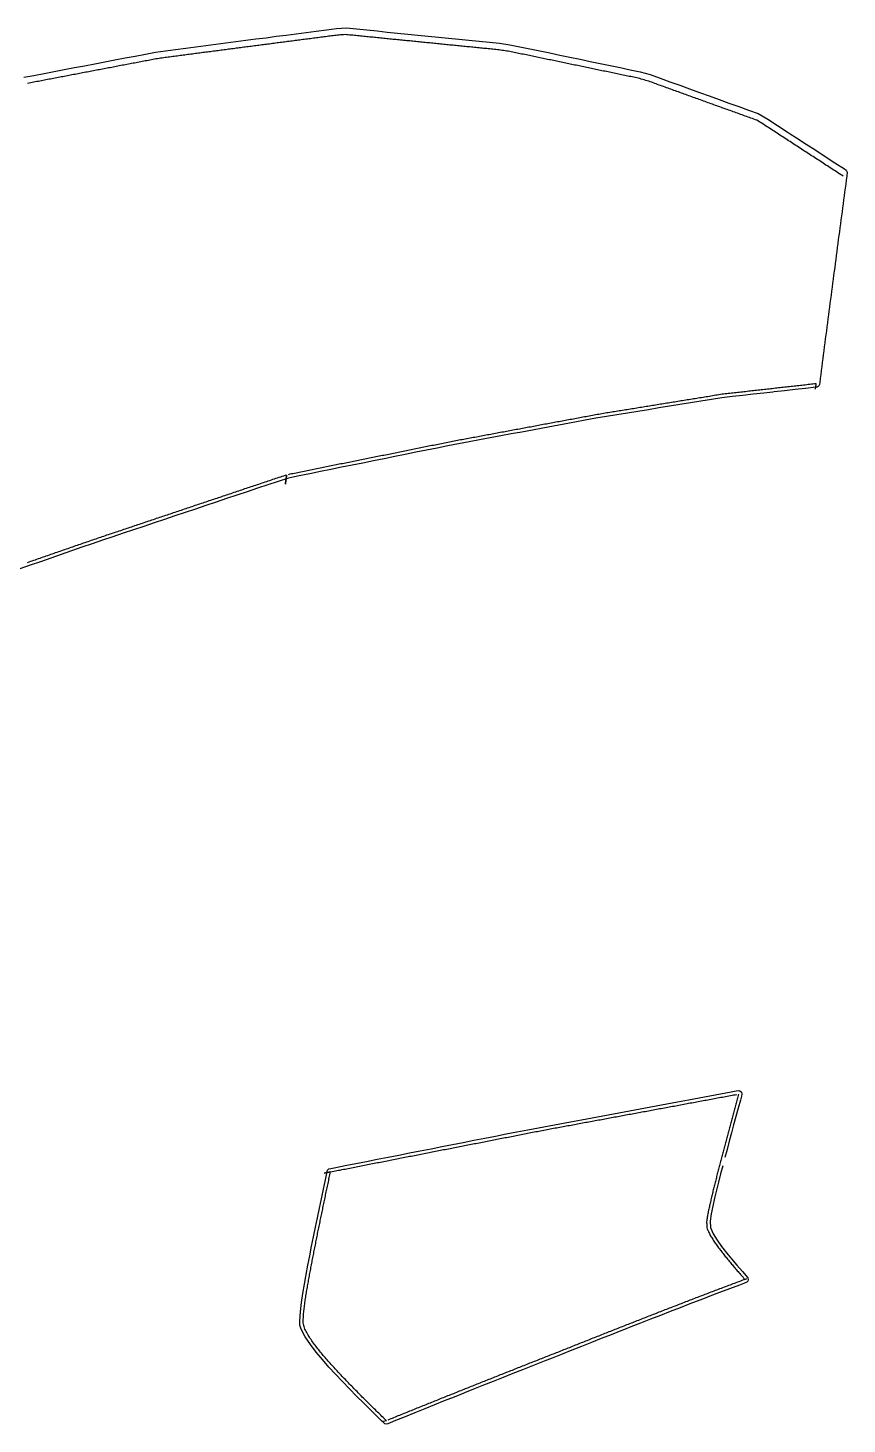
# Model space of a CAD drawing. Extents: x -2251 to 8199, y -2286 to 2329.
# Drawn here: x 5237 to 6699, y -160 to 2329 of the extents above; entities that cross this region are included whole.
import ezdxf

# ---------------------------------------------------------------- set-up
doc = ezdxf.new("R2010")
doc.units = 0
doc.layers.add('1', color=1, linetype='Continuous')
doc.layers.add('8', color=4, linetype='Continuous')

# ---------------------------------------------------------------- blocks, each defined once
blk = doc.blocks.new('LEI7')
at = {"layer": '1'}
blk.add_lwpolyline([(354.7, 163.1), (350.9, 148.6), (347.3, 134.1), (343.7, 119.7), (340.2, 105.5), (337, 91.4), (334.1, 77.6), (331.9, 64.4), (332.5, 52.9), (337.7, 41.7), (344.8, 30.6), (352.7, 19.4), (361.4, 8.2), (370.5, -2.9), (379.9, -14.1), (389.6, -25.3), (399.3, -36.6), (400, -40), (399.4, -42.6), (397.8, -44.6), (393.3, -46.4), (384.5, -49.5), (366.8, -56.2), (349.1, -62.9), (331.4, -69.6), (323.3, -72.7), (313.8, -76.4), (296.1, -83.2), (278.5, -90), (260.9, -96.8), (243.3, -103.6), (225.7, -110.5), (208.1, -117.4), (190.6, -124.2), (179.2, -128.7), (173, -131.1), (155.5, -138.1), (137.9, -145), (120.4, -151.9), (102.9, -158.9), (85.4, -165.9), (67.9, -172.8), (50.3, -179.7), (36.2, -185.3), (32.8, -186.7), (15.2, -193.6), (-2.3, -200.5), (-19.8, -207.5), (-37.3, -214.4), (-54.8, -221.4), (-72.3, -228.3), (-89.8, -235.3), (-106.2, -241.8), (-107.3, -242.2), (-124.7, -249.2), (-142.2, -256.2), (-159.6, -263.2), (-177, -270.2), (-194.5, -277.2), (-211.8, -284.3), (-229.2, -291.3), (-238.4, -295), (-243, -296.9), (-245.6, -297.4), (-248.1, -296.8), (-251.1, -294.2), (-254, -291.4), (-259.8, -285.8), (-272.8, -273.1), (-285.7, -260.3), (-298.5, -247.5), (-311.1, -234.6), (-323.6, -221.7), (-335.9, -208.7), (-347.8, -195.7), (-359.4, -182.5), (-370.5, -169.3), (-380.9, -155.8), (-390.1, -142.1), (-397.3, -128.1), (-400, -120.9), (-399.8, -113.1), (-398.8, -97.2), (-396.8, -80.9), (-394.3, -64.3), (-391.4, -47.7), (-389, -34.2), (-388.4, -31), (-385.3, -14.2), (-382, 2.7), (-378.7, 19.6), (-375.3, 36.5), (-371.9, 53.4), (-368.4, 70.3), (-364.9, 87.3), (-361.3, 104.2), (-357.8, 121.2), (-354.2, 138.2), (-350.3, 155.3), (-347.9, 157.6), (-344.7, 158.5), (-338.4, 159.7), (-319.2, 163.4), (-300, 167.2), (-280.9, 171), (-261.7, 174.7), (-242.5, 178.5), (-223.4, 182.3), (-204.2, 186), (-185, 189.8), (-165.8, 193.5), (-146.7, 197.3), (-127.5, 201.1), (-108.3, 204.8), (-89.1, 208.6), (-69.9, 212.3), (-50.8, 216.1), (-31.6, 219.8), (-12.4, 223.6), (6.8, 227.3), (26, 231), (45.1, 234.6), (64.2, 238.2), (83.3, 241.7), (102.4, 245.2), (121.5, 248.8), (140.6, 252.3), (159.7, 255.8), (178.8, 259.3), (197.8, 262.9), (216.9, 266.4), (236, 269.9), (255.1, 273.5), (274.2, 277), (293.3, 280.6), (312.4, 284.1), (331.5, 287.6), (350.6, 291.2), (369.6, 294.7), (378.5, 296.6), (383.1, 297.4), (385.4, 296.7), (387.3, 295), (387.8, 294.2), (388.7, 290.7), (387.9, 287.2), (386.1, 280.4), (382.1, 265.7), (378.1, 251), (374.1, 236.3), (370.2, 221.6), (366.3, 206.9), (362.4, 192.3), (358.5, 177.7)], dxfattribs=at)
at = {"layer": '8'}
for points in [[(-356.6, 150), (-353.7, 150.5), (-350.9, 151.1), (-348, 151.7), (-345.1, 152.2), (-342.2, 152.8), (-339.3, 153.4), (-336.4, 153.9), (-333.6, 154.5), (-330.7, 155.1), (-327.8, 155.6), (-324.9, 156.2), (-322, 156.8), (-319.1, 157.3), (-316.3, 157.9), (-313.4, 158.5), (-310.5, 159), (-307.6, 159.6), (-304.7, 160.2), (-301.9, 160.7), (-299, 161.3), (-296.1, 161.9), (-293.2, 162.4), (-290.3, 163), (-287.4, 163.5), (-284.6, 164.1), (-281.7, 164.7), (-278.8, 165.2), (-275.9, 165.8), (-273, 166.4), (-270.2, 166.9), (-267.3, 167.5), (-264.4, 168.1), (-261.5, 168.7), (-258.6, 169.2), (-255.7, 169.8), (-252.9, 170.4), (-250, 170.9), (-247.1, 171.5), (-244.2, 172), (-241.3, 172.6), (-238.4, 173.2), (-235.6, 173.8), (-232.7, 174.3), (-229.8, 174.9), (-226.9, 175.4), (-224, 176), (-221.2, 176.6), (-218.3, 177.1), (-215.4, 177.7), (-212.5, 178.3), (-209.6, 178.8), (-206.7, 179.4), (-203.9, 180), (-201, 180.5), (-198.1, 181.1), (-195.2, 181.7), (-192.3, 182.2), (-189.4, 182.8), (-186.6, 183.4), (-183.7, 183.9), (-180.8, 184.5), (-177.9, 185.1), (-175, 185.6), (-172.2, 186.2), (-169.3, 186.8), (-166.4, 187.3), (-163.5, 187.9), (-160.6, 188.5), (-157.7, 189), (-154.9, 189.6), (-152, 190.1), (-149.1, 190.7), (-146.2, 191.3), (-143.3, 191.9), (-140.4, 192.4), (-137.6, 193), (-134.7, 193.5), (-131.8, 194.1), (-128.9, 194.7), (-126, 195.2), (-123.1, 195.8), (-120.3, 196.4), (-117.4, 196.9), (-114.5, 197.5), (-111.6, 198.1), (-108.7, 198.6), (-105.8, 199.2), (-103, 199.8), (-100.1, 200.3), (-97.2, 200.9), (-94.3, 201.5), (-91.4, 202), (-88.5, 202.6), (-85.7, 203.1), (-82.8, 203.7), (-79.9, 204.3), (-77, 204.8), (-74.1, 205.4), (-71.2, 206), (-68.4, 206.5), (-65.5, 207.1), (-62.6, 207.6), (-59.7, 208.2), (-56.8, 208.8), (-53.9, 209.3), (-51, 209.9), (-48.2, 210.5), (-45.3, 211), (-42.4, 211.6), (-39.5, 212.2), (-36.6, 212.7), (-33.7, 213.3), (-30.9, 213.8), (-28, 214.4), (-25.1, 215), (-22.2, 215.5), (-19.3, 216.1), (-16.4, 216.7), (-13.6, 217.2), (-10.7, 217.8), (-7.8, 218.3), (-4.9, 218.9), (-2, 219.5), (0.9, 220), (3.7, 220.6), (6.6, 221.2), (9.5, 221.7), (12.4, 222.3), (15.3, 222.9), (18.2, 223.4), (21, 224), (23.9, 224.5), (26.8, 225.1), (29.7, 225.6), (32.6, 226.2), (35.4, 226.7), (38.3, 227.3), (41.2, 227.8), (44.1, 228.3), (46.9, 228.9), (49.8, 229.4), (52.7, 229.9), (55.5, 230.5), (58.4, 231), (61.3, 231.5), (64.2, 232.1), (67, 232.6), (69.9, 233.1), (72.8, 233.6), (75.6, 234.2), (78.5, 234.7), (81.4, 235.2), (84.3, 235.8), (87.1, 236.3), (90, 236.8), (92.9, 237.4), (95.7, 237.9), (98.6, 238.4), (101.5, 239), (104.4, 239.5), (107.2, 240), (110.1, 240.6), (113, 241.1), (115.8, 241.6), (118.7, 242.1), (121.6, 242.7), (124.4, 243.2), (127.3, 243.7), (130.2, 244.2), (133, 244.8), (135.9, 245.3), (138.8, 245.8), (141.7, 246.4), (144.5, 246.9), (147.4, 247.4), (150.3, 248), (153.1, 248.5), (156, 249), (158.9, 249.6), (161.8, 250.1), (164.6, 250.6), (167.5, 251.1), (170.4, 251.7), (173.2, 252.2), (176.1, 252.7), (179, 253.3), (181.8, 253.8), (184.7, 254.3), (187.6, 254.9), (190.5, 255.4), (193.3, 255.9), (196.2, 256.5), (199.1, 257), (201.9, 257.5), (204.8, 258.1), (207.7, 258.6), (210.5, 259.1), (213.4, 259.7), (216.3, 260.2), (219.1, 260.7), (222, 261.2), (224.9, 261.8), (227.8, 262.3), (230.6, 262.8), (233.5, 263.4), (236.4, 263.9), (239.2, 264.4), (242.1, 265), (245, 265.5), (247.8, 266), (250.7, 266.6), (253.6, 267.1), (256.5, 267.6), (259.3, 268.2), (262.2, 268.7), (265.1, 269.2), (267.9, 269.7), (270.8, 270.3), (273.7, 270.8), (276.5, 271.4), (279.4, 271.9), (282.3, 272.4), (285.2, 273), (288, 273.5), (290.9, 274), (293.8, 274.5), (296.6, 275.1), (299.5, 275.6), (302.4, 276.1), (305.2, 276.7), (308.1, 277.2), (311, 277.7), (313.8, 278.3), (316.7, 278.8), (319.6, 279.3), (322.5, 279.9), (325.3, 280.4), (328.2, 280.9), (331.1, 281.5), (333.9, 282), (336.8, 282.5), (339.7, 283.1), (342.5, 283.6), (345.4, 284.1), (348.3, 284.7), (351.2, 285.2), (354, 285.7), (356.9, 286.3), (359.8, 286.8), (362.6, 287.3), (365.5, 287.8), (368.4, 288.4), (371.2, 288.9), (374.1, 289.4), (377, 289.7), (379.9, 290.2)], [(382.8, 290.6), (382.2, 288.4), (381.5, 286.2), (380.9, 283.9), (380.3, 281.7), (379.7, 279.5), (379.1, 277.2), (378.5, 275), (377.9, 272.8), (377.3, 270.5), (376.7, 268.3), (376.1, 266.1), (375.5, 263.9), (374.9, 261.6), (374.3, 259.4), (373.7, 257.2), (373.1, 254.9), (372.5, 252.7), (371.9, 250.5), (371.3, 248.3), (370.7, 246), (370.1, 243.8), (369.5, 241.6), (368.9, 239.4), (368.3, 237.1), (367.7, 234.9), (367.1, 232.7), (366.5, 230.5), (365.9, 228.2), (365.3, 226), (364.7, 223.8), (364.1, 221.6), (363.5, 219.3), (362.9, 217.1), (362.3, 214.9), (361.7, 212.7), (361.1, 210.5), (360.5, 208.2), (360, 206), (359.4, 203.8), (358.8, 201.6), (358.2, 199.3), (357.6, 197.1), (357, 194.9), (356.4, 192.7), (355.8, 190.5), (355.2, 188.2), (354.7, 186), (354.1, 183.8), (353.5, 181.6), (352.9, 179.4), (352.3, 177.2), (351.7, 175), (351.2, 172.8), (350.6, 170.6), (350, 168.3), (349.4, 166.1), (348.9, 163.9), (348.3, 161.7), (347.7, 159.5), (347.1, 157.3), (346.6, 155.1), (346, 152.9), (345.4, 150.7), (344.9, 148.5), (344.3, 146.3), (343.7, 144.1), (343.2, 141.9), (342.6, 139.7), (342.1, 137.5), (341.5, 135.3), (341, 133.1), (340.4, 131), (339.9, 128.8), (339.3, 126.6), (338.8, 124.4), (338.3, 122.3), (337.7, 120.1), (337.2, 117.9), (336.7, 115.7), (336.1, 113.6), (335.6, 111.4), (335.1, 109.3), (334.6, 107.1), (334.1, 104.9), (333.6, 102.7), (333.1, 100.6), (332.6, 98.5), (332.1, 96.3), (331.6, 94.2), (331.2, 92.1), (330.7, 90), (330.3, 87.9), (329.8, 85.8), (329.4, 83.7), (328.9, 81.6), (328.5, 79.5), (328, 77.3), (327.7, 75.3), (327.4, 73.3), (327.1, 71.3), (326.8, 69.3), (326.5, 67.3), (326.2, 65.3), (325.8, 63.3), (325.9, 61.5), (326, 59.8), (326.1, 58), (326.3, 56.3), (326.4, 54.5), (326.5, 52.8), (326.8, 51), (327.6, 49.2), (328.4, 47.5), (329.1, 45.8), (329.9, 44.1), (330.7, 42.4), (331.5, 40.7), (332.3, 39), (333.5, 37.3), (334.6, 35.6), (335.6, 33.9), (336.7, 32.2), (337.8, 30.5), (338.8, 28.8), (340, 27.1), (341.2, 25.4), (342.4, 23.7), (343.6, 22), (344.8, 20.3), (346, 18.6), (347.3, 16.9), (348.6, 15.2), (349.9, 13.5), (351.2, 11.8), (352.5, 10.1), (353.8, 8.4), (355.1, 6.7), (356.4, 5), (357.8, 3.3), (359.2, 1.6), (360.6, -0.1), (362, -1.8), (363.3, -3.5), (364.7, -5.2), (366.1, -6.9), (367.6, -8.6), (369, -10.3), (370.4, -12), (371.8, -13.7), (373.2, -15.4), (374.7, -17.1), (376.2, -18.8), (377.6, -20.5), (379.1, -22.2), (380.5, -23.9), (382, -25.6), (383.5, -27.3), (385, -29), (386.5, -30.7), (388, -32.4), (389.4, -33.8), (390.9, -35.7), (392.5, -37.6), (394.1, -39.5), (396.8, -38.5)], [(-245.4, -291.4), (-247.4, -289.5), (-249.4, -287.6), (-251.3, -285.7), (-253.3, -283.8), (-255.2, -281.8), (-257.2, -279.9), (-259.1, -278), (-261.1, -276.1), (-263.1, -274.2), (-265, -272.3), (-267, -270.4), (-268.9, -268.4), (-270.8, -266.5), (-272.8, -264.6), (-274.7, -262.7), (-276.7, -260.8), (-278.6, -258.8), (-280.5, -256.9), (-282.5, -255), (-284.4, -253.1), (-286.3, -251.1), (-288.3, -249.2), (-290.2, -247.3), (-292.1, -245.4), (-294, -243.4), (-295.9, -241.5), (-297.8, -239.6), (-299.7, -237.6), (-301.6, -235.7), (-303.6, -233.8), (-305.4, -231.8), (-307.3, -229.9), (-309.2, -228), (-311.1, -226), (-313, -224.1), (-314.8, -222.1), (-316.7, -220.2), (-318.6, -218.2), (-320.4, -216.3), (-322.3, -214.3), (-324.1, -212.4), (-326, -210.5), (-327.8, -208.5), (-329.7, -206.6), (-331.5, -204.6), (-333.3, -202.7), (-335.1, -200.7), (-336.9, -198.7), (-338.7, -196.8), (-340.5, -194.8), (-342.3, -192.9), (-344, -190.9), (-345.8, -188.9), (-347.5, -186.9), (-349.3, -185), (-351.1, -183), (-352.8, -181), (-354.5, -179), (-356.2, -177), (-357.9, -175), (-359.5, -173.1), (-361.2, -171.1), (-362.9, -169.1), (-364.5, -167.1), (-366.1, -165.1), (-367.7, -163.1), (-369.3, -161), (-370.8, -159), (-372.4, -157), (-374, -155), (-375.5, -153), (-376.9, -150.9), (-378.3, -148.9), (-379.7, -146.8), (-381.1, -144.8), (-382.5, -142.7), (-384, -140.7), (-385.1, -138.6), (-386.2, -136.4), (-387.3, -134.3), (-388.4, -132.2), (-389.5, -130.1), (-390.6, -128), (-391.6, -125.9), (-392.2, -123.7), (-392.9, -121.5), (-393.5, -119.3), (-393.6, -117), (-393.7, -114.7), (-393.8, -112.4), (-393.8, -110.1), (-393.5, -107.7), (-393.3, -105.3), (-393.2, -102.9), (-393, -100.5), (-392.8, -98.1), (-392.6, -95.7), (-392.3, -93.2), (-392, -90.8), (-391.7, -88.3), (-391.4, -85.9), (-391, -83.4), (-390.7, -80.9), (-390.4, -78.5), (-390, -76), (-389.6, -73.5), (-389.2, -71), (-388.8, -68.5), (-388.4, -66), (-388, -63.5), (-387.6, -61), (-387.2, -58.5), (-386.8, -56), (-386.3, -53.5), (-385.9, -51), (-385.5, -48.5), (-385, -46), (-384.6, -43.5), (-384.1, -41), (-383.7, -38.5), (-383.2, -35.9), (-382.8, -33.4), (-382.3, -30.9), (-381.9, -28.4), (-381.4, -25.9), (-380.9, -23.3), (-380.4, -20.8), (-380, -18.3), (-379.5, -15.8), (-379, -13.3), (-378.5, -10.7), (-378, -8.2), (-377.5, -5.7), (-377.1, -3.1), (-376.6, -0.6), (-376.1, 1.9), (-375.6, 4.5), (-375.1, 7), (-374.6, 9.5), (-374.1, 12.1), (-373.6, 14.6), (-373.1, 17.1), (-372.6, 19.7), (-372.1, 22.2), (-371.5, 24.8), (-371, 27.3), (-370.5, 29.8), (-370, 32.4), (-369.5, 34.9), (-369, 37.5), (-368.5, 40), (-368, 42.6), (-367.4, 45.1), (-366.9, 47.6), (-366.4, 50.2), (-365.9, 52.7), (-365.4, 55.3), (-364.8, 57.8), (-364.3, 60.4), (-363.8, 62.9), (-363.3, 65.5), (-362.7, 68), (-362.2, 70.6), (-361.7, 73.1), (-361.2, 75.7), (-360.6, 78.2), (-360.1, 80.8), (-359.6, 83.3), (-359, 85.9), (-358.5, 88.4), (-358, 91), (-357.4, 93.5), (-356.9, 96.1), (-356.4, 98.6), (-355.8, 101.2), (-355.3, 103.7), (-354.8, 106.3), (-354.2, 108.8), (-353.7, 111.4), (-353.2, 113.9), (-352.6, 116.5), (-352.1, 119), (-351.6, 121.6), (-351, 124.1), (-350.5, 126.7), (-349.9, 129.2), (-349.4, 131.8), (-348.9, 134.3), (-348.3, 136.9), (-347.8, 139.4), (-347.3, 142), (-346.7, 144.5), (-346.2, 147.1), (-345.6, 149.7), (-345.1, 152.2), (-348, 151.7), (-350.9, 151.1), (-353.7, 150.5), (-356.6, 150)], [(396.8, -38.5), (394.1, -39.5), (391.4, -40.5), (388.7, -41.5), (386.1, -42.5), (383.4, -43.5), (380.8, -44.5), (378.1, -45.5), (375.5, -46.5), (372.9, -47.5), (370.2, -48.5), (367.6, -49.5), (364.9, -50.5), (362.3, -51.5), (359.6, -52.5), (357, -53.5), (354.3, -54.5), (351.7, -55.5), (349, -56.5), (346.4, -57.5), (343.7, -58.5), (341.1, -59.5), (338.5, -60.5), (335.8, -61.5), (333.2, -62.5), (330.5, -63.6), (327.9, -64.6), (325.2, -65.6), (322.6, -66.6), (320, -67.6), (317.3, -68.6), (314.7, -69.6), (312.1, -70.6), (309.4, -71.6), (306.8, -72.6), (304.1, -73.7), (301.5, -74.7), (298.9, -75.7), (296.2, -76.7), (293.6, -77.7), (290.9, -78.7), (288.3, -79.7), (285.7, -80.8), (283, -81.8), (280.4, -82.8), (277.8, -83.8), (275.1, -84.8), (272.5, -85.9), (269.9, -86.9), (267.2, -87.9), (264.6, -88.9), (262, -89.9), (259.3, -91), (256.7, -92), (254.1, -93), (251.4, -94), (248.8, -95), (246.2, -96.1), (243.6, -97.1), (240.9, -98.1), (238.3, -99.1), (235.7, -100.1), (233, -101.2), (230.4, -102.2), (227.8, -103.2), (225.1, -104.2), (222.5, -105.3), (219.9, -106.3), (217.3, -107.3), (214.7, -108.4), (212, -109.4), (209.4, -110.4), (206.8, -111.4), (204.1, -112.5), (201.5, -113.5), (198.9, -114.5), (196.3, -115.6), (193.7, -116.6), (191, -117.6), (188.4, -118.6), (185.8, -119.7), (183.2, -120.7), (180.5, -121.7), (177.9, -122.8), (175.3, -123.8), (172.7, -124.8), (170, -125.9), (167.4, -126.9), (164.8, -127.9), (162.2, -129), (159.5, -130), (156.9, -131), (154.3, -132.1), (151.7, -133.1), (149.1, -134.1), (146.4, -135.2), (143.8, -136.2), (141.2, -137.3), (138.6, -138.3), (136, -139.3), (133.3, -140.4), (130.7, -141.4), (128.1, -142.4), (125.5, -143.5), (122.9, -144.5), (120.2, -145.6), (117.6, -146.6), (115, -147.6), (112.4, -148.7), (109.8, -149.7), (107.2, -150.7), (104.5, -151.8), (101.9, -152.8), (99.3, -153.9), (96.7, -154.9), (94.1, -156), (91.5, -157), (88.9, -158), (86.2, -159.1), (83.6, -160.1), (81, -161.2), (78.4, -162.2), (75.8, -163.2), (73.2, -164.3), (70.5, -165.3), (67.9, -166.4), (65.3, -167.4), (62.7, -168.4), (60.1, -169.5), (57.4, -170.5), (54.8, -171.5), (52.2, -172.6), (49.6, -173.6), (46.9, -174.6), (44.3, -175.7), (41.7, -176.7), (39.1, -177.7), (36.5, -178.8), (33.8, -179.8), (31.2, -180.8), (28.6, -181.9), (26, -182.9), (23.3, -184), (20.7, -185), (18.1, -186), (15.5, -187.1), (12.8, -188.1), (10.2, -189.1), (7.6, -190.2), (5, -191.2), (2.4, -192.2), (-0.3, -193.3), (-2.9, -194.3), (-5.5, -195.3), (-8.1, -196.4), (-10.7, -197.4), (-13.4, -198.5), (-16, -199.5), (-18.6, -200.5), (-21.2, -201.6), (-23.8, -202.6), (-26.5, -203.6), (-29.1, -204.7), (-31.7, -205.7), (-34.3, -206.7), (-36.9, -207.8), (-39.5, -208.8), (-42.2, -209.9), (-44.8, -210.9), (-47.4, -211.9), (-50, -213), (-52.6, -214), (-55.2, -215.1), (-57.8, -216.1), (-60.5, -217.1), (-63.1, -218.2), (-65.7, -219.2), (-68.3, -220.2), (-70.9, -221.3), (-73.5, -222.3), (-76.1, -223.4), (-78.8, -224.4), (-81.4, -225.5), (-84, -226.5), (-86.6, -227.5), (-89.2, -228.6), (-91.8, -229.6), (-94.4, -230.7), (-97, -231.7), (-99.6, -232.7), (-102.2, -233.8), (-104.9, -234.8), (-107.5, -235.9), (-110.1, -236.9), (-112.7, -237.9), (-115.3, -239), (-117.9, -240), (-120.5, -241.1), (-123.1, -242.1), (-125.7, -243.2), (-128.3, -244.2), (-131, -245.2), (-133.6, -246.3), (-136.2, -247.3), (-138.8, -248.4), (-141.4, -249.4), (-144, -250.5), (-146.6, -251.5), (-149.2, -252.6), (-151.8, -253.6), (-154.4, -254.7), (-157, -255.7), (-159.6, -256.7), (-162.2, -257.8), (-164.8, -258.8), (-167.4, -259.9), (-170, -260.9), (-172.6, -262), (-175.2, -263), (-177.8, -264.1), (-180.4, -265.1), (-183, -266.2), (-185.7, -267.2), (-188.3, -268.3), (-190.9, -269.3), (-193.5, -270.4), (-196.1, -271.4), (-198.7, -272.5), (-201.3, -273.5), (-203.9, -274.6), (-206.5, -275.6), (-209.1, -276.7), (-211.7, -277.7), (-214.3, -278.8), (-216.9, -279.8), (-219.5, -280.9), (-222.1, -281.9), (-224.7, -283), (-227.2, -284), (-229.8, -285.1), (-232.4, -286.1), (-235, -287.2), (-237.6, -288.2), (-240.2, -289.3), (-242.8, -290.4)], [(-245.4, -291.4), (-248.4, -292.1), (-251.3, -292.8)]]:
    blk.add_lwpolyline(points, dxfattribs=at)
blk = doc.blocks.new('US2')
at = {"layer": '1'}
blk.add_lwpolyline([(624.9, 882.3), (643, 885.7), (661.1, 889.2), (679.1, 892.6), (697.2, 896.1), (715.3, 899.5), (733.4, 902.9), (751.5, 906.4), (769.6, 909.8), (787.7, 913.3), (805.7, 916.7), (823.8, 920.1), (841.9, 923.6), (860, 927), (878, 929.6), (895.9, 931.9), (913.8, 934.3), (931.7, 936.6), (949.6, 938.9), (967.6, 941.3), (985.5, 943.6), (1003.4, 945.9), (1021.3, 948.3), (1039.2, 950.6), (1057.2, 952.9), (1075.1, 955.3), (1093, 957.6), (1110.9, 959.9), (1128.8, 962.3), (1146.7, 964.6), (1164.7, 966.9), (1182.6, 969.2), (1200.5, 970.3), (1218.8, 968.4), (1237, 966.6), (1255.2, 964.8), (1273.4, 963), (1291.6, 961.2), (1309.8, 959.4), (1328.1, 957.6), (1346.3, 955.7), (1364.5, 953.9), (1382.7, 952.1), (1400.9, 950.3), (1419.1, 948.5), (1437.4, 946.7), (1455.6, 944.9), (1473.8, 943), (1491.9, 940.4), (1509.8, 936.7), (1527.7, 933), (1545.6, 929.3), (1563.5, 925.6), (1581.4, 921.8), (1599.3, 918.1), (1617.2, 914.4), (1635.1, 910.7), (1653.1, 907), (1671, 903.3), (1688.9, 899.6), (1706.8, 895.8), (1724.7, 892.1), (1742.4, 887), (1759.9, 880.7), (1777.5, 874.3), (1795, 868), (1812.5, 861.7), (1830.1, 855.4), (1847.6, 849), (1865.2, 842.7), (1882.7, 836.4), (1900.3, 830.1), (1917.8, 823.8), (1935.3, 817.4), (1952.5, 807.4), (1969.5, 796.4), (1986.5, 785.3), (1992, 781.7), (2003.6, 774.2), (2020.6, 763.1), (2037.7, 752.1), (2054.7, 741), (2071.7, 729.9), (2088.8, 718.8), (2091.9, 716.6), (2093.6, 713.2), (2092.9, 706), (2092, 699), (2091.1, 691.9), (2090.2, 684.8), (2089.2, 677.7), (2088.3, 670.7), (2087.4, 663.6), (2086.4, 656.5), (2085.5, 649.5), (2084.6, 642.4), (2083.6, 635.3), (2082.7, 628.2), (2081.8, 621.2), (2080.8, 614.1), (2079.9, 607), (2079, 599.9), (2078, 592.9), (2077.1, 585.8), (2076.2, 578.7), (2075.2, 571.7), (2074.3, 564.6), (2073.4, 557.5), (2072.4, 550.4), (2071.5, 543.4), (2070.6, 536.3), (2069.6, 529.2), (2068.7, 522.1), (2067.8, 515.1), (2066.9, 508), (2065.9, 500.9), (2065, 493.8), (2064.1, 486.8), (2063.1, 479.7), (2062.2, 472.6), (2061.3, 465.5), (2060.4, 458.5), (2059.4, 451.4), (2058.5, 444.3), (2057.6, 437.2), (2056.7, 430.2), (2055.8, 423.1), (2054.8, 416), (2053.9, 408.9), (2053, 401.9), (2052.1, 394.8), (2051.2, 387.7), (2050.2, 380.6), (2049.3, 373.6), (2048.4, 366.5), (2047.5, 359.4), (2046.6, 352.4), (2045.7, 345.3), (2044.8, 338.2), (2044.2, 334.3), (2043.4, 332.4), (2042, 331), (2040.1, 330), (2038, 329.7), (2019.4, 327.6), (2000.8, 325.5), (1982.2, 323.5), (1963.5, 321.4), (1961.1, 321.1), (1944.9, 319.3), (1926.3, 317.2), (1907.7, 315.1), (1889.1, 313), (1870.4, 310.9), (1851.7, 307.8), (1832.9, 304.8), (1814.2, 301.8), (1795.4, 298.7), (1776.7, 295.7), (1757.9, 292.7), (1739.2, 289.6), (1720.4, 286.6), (1701.7, 283.6), (1682.9, 280.5), (1664.2, 277.5), (1645.4, 274.3), (1626.5, 270.8), (1607.7, 267.3), (1588.8, 263.8), (1570, 260.3), (1551.1, 256.8), (1532.3, 253.3), (1513.4, 249.8), (1494.6, 246.3), (1475.7, 242.8), (1456.9, 239.3), (1438, 235.8), (1419.2, 232.3), (1400.3, 228.8), (1381.4, 225.1), (1362.5, 221.2), (1343.5, 217.4), (1324.6, 213.6), (1305.6, 209.8), (1286.7, 206), (1267.7, 202.2), (1248.8, 198.4), (1229.8, 194.5), (1210.9, 190.7), (1191.9, 186.9), (1173, 183.1), (1154, 179.3), (1135.1, 175.5), (1116.1, 171.6), (1097.2, 167.8), (1078.6, 161.8), (1060.2, 155.7), (1041.8, 149.5), (1023.4, 143.3), (1005, 137.1), (986.5, 131), (968.1, 124.8), (949.7, 118.6), (931.3, 112.4), (912.9, 106.3), (894.5, 100.1), (876.1, 93.9), (857.7, 87.7), (839.3, 81.6), (820.9, 75.4), (802.5, 69.2), (784.1, 63), (765.6, 56.9), (747.2, 50.6), (728.7, 44.2), (710.3, 37.8), (691.8, 31.4), (673.4, 25), (654.9, 18.6), (636.4, 12.3), (618, 5.9)], dxfattribs=at)
at = {"layer": '8'}
for points in [[(2086.8, 705.8), (2084.3, 707.5), (2081.7, 709.2), (2079.1, 710.9), (2076.6, 712.5), (2074, 714.2), (2071.4, 715.8), (2068.8, 717.5), (2066.3, 719.1), (2063.7, 720.8), (2061.1, 722.4), (2058.6, 724.1), (2056, 725.8), (2053.4, 727.5), (2050.9, 729.2), (2048.3, 730.8), (2045.7, 732.5), (2043.2, 734.2), (2040.6, 735.8), (2038, 737.5), (2035.5, 739.2), (2032.9, 740.8), (2030.3, 742.5), (2027.8, 744.2), (2025.2, 745.9), (2022.6, 747.5), (2020.1, 749.2), (2017.5, 750.8), (2014.9, 752.5), (2012.4, 754.2), (2009.8, 755.9), (2007.2, 757.5), (2004.7, 759.2), (2002.1, 760.8), (1999.5, 762.5), (1997, 764.1), (1994.4, 765.8), (1991.8, 767.5), (1989.3, 769.1), (1986.7, 770.8), (1984.1, 772.5), (1981.6, 774.2), (1979, 775.8), (1976.4, 777.5), (1973.9, 779.1), (1971.3, 780.8), (1968.7, 782.5), (1966.2, 784.2), (1963.6, 785.9), (1961.1, 787.6), (1958.5, 789.3), (1955.9, 790.9), (1953.4, 792.6), (1950.8, 794.2), (1948.2, 795.9), (1945.6, 797.5), (1943.1, 799.2), (1940.5, 800.8), (1938, 802.5), (1935.4, 804.2), (1932.8, 805.6), (1930.2, 806.6), (1927.5, 807.5), (1924.9, 808.5), (1922.2, 809.4), (1919.6, 810.4), (1916.9, 811.3), (1914.3, 812.3), (1911.7, 813.2), (1909, 814.2), (1906.4, 815.2), (1903.7, 816.1), (1901.1, 817), (1898.4, 818), (1895.8, 818.9), (1893.2, 819.9), (1890.5, 820.9), (1887.9, 821.8), (1885.2, 822.8), (1882.6, 823.7), (1879.9, 824.6), (1877.3, 825.6), (1874.6, 826.6), (1872, 827.5), (1869.4, 828.5), (1866.7, 829.4), (1864.1, 830.4), (1861.4, 831.3), (1858.8, 832.2), (1856.1, 833.2), (1853.5, 834.1), (1850.9, 835.1), (1848.2, 836.1), (1845.6, 837), (1842.9, 838), (1840.3, 839), (1837.6, 839.9), (1835, 840.9), (1832.4, 841.8), (1829.7, 842.7), (1827.1, 843.7), (1824.4, 844.6), (1821.8, 845.6), (1819.1, 846.5), (1816.5, 847.5), (1813.8, 848.4), (1811.2, 849.4), (1808.6, 850.4), (1805.9, 851.3), (1803.3, 852.3), (1800.6, 853.3), (1798, 854.2), (1795.3, 855.1), (1792.7, 856.1), (1790.1, 857), (1787.4, 858), (1784.8, 858.9), (1782.1, 859.9), (1779.5, 860.8), (1776.8, 861.8), (1774.2, 862.8), (1771.6, 863.7), (1768.9, 864.7), (1766.3, 865.6), (1763.6, 866.6), (1761, 867.5), (1758.3, 868.5), (1755.7, 869.4), (1753.1, 870.4), (1750.4, 871.4), (1747.8, 872.3), (1745.1, 873.3), (1742.5, 874.2), (1739.8, 875.1), (1737.2, 875.9), (1734.5, 876.7), (1731.9, 877.6), (1729.2, 878.4), (1726.5, 879.2), (1723.9, 880), (1721.2, 880.6), (1718.5, 881.1), (1715.8, 881.7), (1713.1, 882.2), (1710.4, 882.8), (1707.7, 883.4), (1705, 883.9), (1702.3, 884.5), (1699.6, 885), (1696.9, 885.6), (1694.2, 886.2), (1691.5, 886.7), (1688.8, 887.3), (1686.1, 887.9), (1683.4, 888.4), (1680.7, 889), (1678, 889.5), (1675.3, 890.1), (1672.6, 890.6), (1669.9, 891.2), (1667.2, 891.8), (1664.5, 892.3), (1661.8, 892.9), (1659.1, 893.4), (1656.4, 894), (1653.7, 894.6), (1651, 895.1), (1648.3, 895.7), (1645.6, 896.3), (1642.9, 896.9), (1640.2, 897.4), (1637.5, 898), (1634.8, 898.5), (1632.1, 899.1), (1629.4, 899.6), (1626.7, 900.2), (1624, 900.7), (1621.3, 901.3), (1618.6, 901.8), (1616, 902.4), (1613.3, 903), (1610.6, 903.6), (1607.9, 904.1), (1605.2, 904.7), (1602.5, 905.2), (1599.8, 905.8), (1597.1, 906.3), (1594.4, 906.9), (1591.7, 907.5), (1589, 908), (1586.3, 908.6), (1583.6, 909.1), (1580.9, 909.7), (1578.2, 910.3), (1575.5, 910.8), (1572.8, 911.4), (1570.1, 912), (1567.4, 912.5), (1564.7, 913.1), (1562, 913.6), (1559.3, 914.2), (1556.6, 914.7), (1553.9, 915.3), (1551.2, 915.8), (1548.5, 916.4), (1545.8, 917), (1543.1, 917.5), (1540.4, 918.1), (1537.7, 918.7), (1535, 919.2), (1532.3, 919.8), (1529.6, 920.3), (1526.9, 920.9), (1524.2, 921.5), (1521.5, 922), (1518.8, 922.6), (1516.1, 923.2), (1513.4, 923.7), (1510.7, 924.3), (1508, 924.8), (1505.3, 925.4), (1502.6, 925.9), (1499.9, 926.5), (1497.2, 927), (1494.5, 927.6), (1491.8, 928.2), (1489.1, 928.7), (1486.4, 929.1), (1483.7, 929.5), (1481, 929.9), (1478.2, 930.3), (1475.5, 930.7), (1472.8, 931.1), (1470, 931.4), (1467.3, 931.6), (1464.6, 931.9), (1461.8, 932.2), (1459.1, 932.5), (1456.3, 932.7), (1453.6, 933), (1450.8, 933.3), (1448.1, 933.6), (1445.3, 933.8), (1442.6, 934.1), (1439.9, 934.4), (1437.1, 934.6), (1434.4, 934.9), (1431.6, 935.2), (1428.9, 935.5), (1426.1, 935.8), (1423.4, 936), (1420.6, 936.3), (1417.9, 936.5), (1415.2, 936.8), (1412.4, 937.1), (1409.7, 937.4), (1406.9, 937.7), (1404.2, 937.9), (1401.4, 938.2), (1398.7, 938.5), (1396, 938.7), (1393.2, 939), (1390.5, 939.3), (1387.7, 939.6), (1385, 939.8), (1382.2, 940.1), (1379.5, 940.4), (1376.7, 940.6), (1374, 940.9), (1371.2, 941.2), (1368.5, 941.5), (1365.8, 941.7), (1363, 942), (1360.3, 942.3), (1357.5, 942.6), (1354.8, 942.9), (1352, 943.1), (1349.3, 943.4), (1346.6, 943.7), (1343.8, 943.9), (1341.1, 944.2), (1338.3, 944.5), (1335.6, 944.8), (1332.8, 945), (1330.1, 945.3), (1327.3, 945.6), (1324.6, 945.8), (1321.9, 946.1), (1319.1, 946.4), (1316.4, 946.7), (1313.6, 947), (1310.9, 947.2), (1308.1, 947.5), (1305.4, 947.8), (1302.6, 948), (1299.9, 948.3), (1297.2, 948.6), (1294.4, 948.9), (1291.7, 949.1), (1288.9, 949.4), (1286.2, 949.7), (1283.4, 949.9), (1280.7, 950.2), (1277.9, 950.5), (1275.2, 950.8), (1272.5, 951), (1269.7, 951.3), (1267, 951.6), (1264.2, 951.9), (1261.5, 952.2), (1258.7, 952.4), (1256, 952.7), (1253.2, 953), (1250.5, 953.2), (1247.8, 953.5), (1245, 953.7), (1242.3, 954), (1239.5, 954.3), (1236.8, 954.6), (1234, 954.9), (1231.3, 955.1), (1228.5, 955.4), (1225.8, 955.7), (1223.1, 955.9), (1220.3, 956.2), (1217.6, 956.5), (1214.8, 956.8), (1212.1, 957.1), (1209.3, 957.3), (1206.6, 957.6), (1203.8, 957.9), (1201.1, 958.1), (1198.4, 958.3), (1195.6, 958.1), (1192.9, 957.9), (1190.2, 957.7), (1187.5, 957.5), (1184.8, 957.2), (1182.1, 957), (1179.4, 956.7), (1176.7, 956.4), (1174, 956), (1171.3, 955.7), (1168.6, 955.3), (1165.9, 955), (1163.2, 954.6), (1160.5, 954.3), (1157.8, 953.9), (1155.1, 953.6), (1152.4, 953.2), (1149.7, 952.9), (1147, 952.5), (1144.3, 952.2), (1141.6, 951.8), (1138.9, 951.5), (1136.2, 951.1), (1133.5, 950.8), (1130.8, 950.4), (1128.1, 950.1), (1125.4, 949.7), (1122.7, 949.4), (1120, 949), (1117.3, 948.7), (1114.6, 948.3), (1111.9, 948), (1109.2, 947.6), (1106.5, 947.2), (1103.8, 946.9), (1101.1, 946.5), (1098.4, 946.2), (1095.7, 945.8), (1093, 945.5), (1090.3, 945.1), (1087.6, 944.8), (1084.9, 944.5), (1082.2, 944.1), (1079.5, 943.7), (1076.8, 943.4), (1074.1, 943), (1071.4, 942.7), (1068.7, 942.3), (1066, 942), (1063.3, 941.6), (1060.6, 941.3), (1057.9, 940.9), (1055.2, 940.6), (1052.5, 940.2), (1049.8, 939.9), (1047.1, 939.5), (1044.4, 939.2), (1041.7, 938.8), (1039, 938.5), (1036.3, 938.1), (1033.6, 937.8), (1030.9, 937.4), (1028.2, 937.1), (1025.5, 936.7), (1022.8, 936.4), (1020.1, 936), (1017.4, 935.7), (1014.7, 935.3), (1012, 935), (1009.3, 934.6), (1006.6, 934.3), (1003.9, 933.9), (1001.2, 933.5), (998.5, 933.2), (995.8, 932.9), (993.1, 932.5), (990.4, 932.2), (987.7, 931.8), (985, 931.4), (982.3, 931.1), (979.6, 930.7), (976.9, 930.4), (974.2, 930), (971.5, 929.7), (968.8, 929.3), (966.1, 929), (963.4, 928.6), (960.7, 928.3), (958, 927.9), (955.3, 927.6), (952.6, 927.2), (949.9, 926.9), (947.2, 926.5), (944.5, 926.2), (941.8, 925.8), (939.1, 925.4), (936.4, 925.1), (933.7, 924.8), (931.1, 924.4), (928.4, 924.1), (925.7, 923.7), (923, 923.3), (920.3, 923), (917.6, 922.6), (914.9, 922.3), (912.2, 921.9), (909.5, 921.6), (906.8, 921.2), (904.1, 920.9), (901.4, 920.5), (898.7, 920.2), (896, 919.8), (893.3, 919.5), (890.6, 919.1), (887.9, 918.8), (885.2, 918.4), (882.5, 918.1), (879.8, 917.7), (877.1, 917.4), (874.4, 917), (871.6, 916.5), (868.9, 916.1), (866.2, 915.7), (863.5, 915.3), (860.8, 914.9), (858.1, 914.4), (855.4, 913.9), (852.6, 913.4), (849.9, 912.9), (847.2, 912.4), (844.5, 911.8), (841.7, 911.3), (839, 910.8), (836.3, 910.3), (833.6, 909.8), (830.8, 909.2), (828.1, 908.7), (825.4, 908.2), (822.7, 907.7), (819.9, 907.2), (817.2, 906.7), (814.5, 906.1), (811.8, 905.6), (809, 905.1), (806.3, 904.6), (803.6, 904.1), (800.9, 903.6), (798.1, 903), (795.4, 902.5), (792.7, 902), (790, 901.5), (787.2, 901), (784.5, 900.4), (781.8, 899.9), (779.1, 899.4), (776.3, 898.9), (773.6, 898.4), (770.9, 897.8), (768.2, 897.3), (765.4, 896.8), (762.7, 896.3), (760, 895.8), (757.3, 895.3), (754.5, 894.7), (751.8, 894.2), (749.1, 893.7), (746.4, 893.2), (743.6, 892.7), (740.9, 892.2), (738.2, 891.6), (735.5, 891.1), (732.7, 890.6), (730, 890.1), (727.3, 889.6), (724.6, 889.1), (721.8, 888.5), (719.1, 888), (716.4, 887.5), (713.7, 887), (710.9, 886.5), (708.2, 885.9), (705.5, 885.4), (702.8, 884.9), (700, 884.4), (697.3, 883.9), (694.6, 883.3), (691.9, 882.8), (689.1, 882.3), (686.4, 881.8), (683.7, 881.3), (681, 880.8), (678.2, 880.2), (675.5, 879.7), (672.8, 879.2), (670.1, 878.7), (667.4, 878.2), (664.6, 877.7), (661.9, 877.1), (659.2, 876.6), (656.4, 876.1), (653.7, 875.6), (651, 875), (648.3, 874.5), (645.5, 874), (642.8, 873.5), (640.1, 873), (637.4, 872.5), (634.7, 872), (631.9, 871.4)], [(2037.2, 325.9), (2037.3, 327), (2037.5, 328.2), (2037.6, 329.3), (2037.7, 330.4), (2037.9, 331.5), (2038, 332.6), (2038.2, 333.6), (2038.3, 334.7), (2038.4, 335.8), (2035.6, 335.5), (2032.8, 335.2), (2030, 334.9), (2027.2, 334.6), (2024.4, 334.3), (2021.6, 333.9), (2018.8, 333.6), (2016, 333.2), (2013.2, 332.9), (2010.4, 332.6), (2007.6, 332.3), (2004.8, 332), (2002.1, 331.7), (1999.2, 331.4), (1996.4, 331.1), (1993.7, 330.7), (1990.9, 330.4), (1988.1, 330.1), (1985.3, 329.8), (1982.5, 329.5), (1979.7, 329.2), (1976.9, 328.9), (1974.1, 328.6), (1971.3, 328.3), (1968.5, 328), (1965.7, 327.7), (1962.9, 327.3), (1960.1, 327), (1957.3, 326.7), (1954.5, 326.4), (1951.7, 326.1), (1948.9, 325.8), (1946.1, 325.5), (1943.3, 325.2), (1940.5, 324.8), (1937.7, 324.5), (1934.9, 324.2), (1932.1, 323.9), (1929.3, 323.6), (1926.5, 323.3), (1923.7, 323), (1920.9, 322.7), (1918.1, 322.4), (1915.3, 322), (1912.5, 321.7), (1909.7, 321.4), (1906.9, 321.1), (1904.1, 320.7), (1901.3, 320.4), (1898.5, 320.1), (1895.7, 319.8), (1892.9, 319.5), (1890.1, 319.2), (1887.3, 318.9), (1884.5, 318.6), (1881.7, 318.3), (1878.9, 318), (1876.1, 317.7), (1873.3, 317.3), (1870.5, 317), (1867.7, 316.5), (1864.9, 316.1), (1862.1, 315.6), (1859.2, 315.2), (1856.4, 314.7), (1853.6, 314.2), (1850.8, 313.7), (1848, 313.3), (1845.1, 312.8), (1842.3, 312.4), (1839.5, 311.9), (1836.7, 311.5), (1833.9, 311), (1831.1, 310.6), (1828.2, 310.1), (1825.4, 309.7), (1822.6, 309.2), (1819.8, 308.8), (1817, 308.3), (1814.1, 307.8), (1811.3, 307.4), (1808.5, 306.9), (1805.7, 306.4), (1802.9, 306), (1800.1, 305.5), (1797.2, 305.1), (1794.4, 304.6), (1791.6, 304.2), (1788.8, 303.7), (1786, 303.3), (1783.1, 302.9), (1780.3, 302.4), (1777.5, 301.9), (1774.7, 301.4), (1771.9, 301), (1769, 300.5), (1766.2, 300.1), (1763.4, 299.6), (1760.6, 299.2), (1757.8, 298.7), (1755, 298.2), (1752.1, 297.8), (1749.3, 297.3), (1746.5, 296.9), (1743.7, 296.4), (1740.9, 296), (1738.1, 295.5), (1735.2, 295.1), (1732.4, 294.6), (1729.6, 294.2), (1726.8, 293.7), (1724, 293.3), (1721.1, 292.8), (1718.3, 292.3), (1715.5, 291.9), (1712.7, 291.4), (1709.9, 291), (1707, 290.5), (1704.2, 290.1), (1701.4, 289.6), (1698.6, 289.2), (1695.8, 288.7), (1693, 288.3), (1690.1, 287.8), (1687.3, 287.3), (1684.5, 286.9), (1681.7, 286.4), (1678.9, 286), (1676, 285.5), (1673.2, 285.1), (1670.4, 284.6), (1667.6, 284.2), (1664.8, 283.7), (1661.9, 283.2), (1659.1, 282.7), (1656.3, 282.2), (1653.5, 281.7), (1650.6, 281.3), (1647.8, 280.8), (1645, 280.3), (1642.2, 279.8), (1639.3, 279.3), (1636.5, 278.7), (1633.7, 278.2), (1630.8, 277.7), (1628, 277.1), (1625.2, 276.6), (1622.3, 276.1), (1619.5, 275.6), (1616.7, 275.1), (1613.8, 274.5), (1611, 274), (1608.2, 273.5), (1605.3, 272.9), (1602.5, 272.4), (1599.7, 271.9), (1596.8, 271.3), (1594, 270.8), (1591.2, 270.3), (1588.3, 269.8), (1585.5, 269.3), (1582.7, 268.7), (1579.8, 268.2), (1577, 267.7), (1574.2, 267.2), (1571.3, 266.6), (1568.5, 266.1), (1565.7, 265.6), (1562.8, 265.1), (1560, 264.5), (1557.2, 264), (1554.3, 263.5), (1551.5, 262.9), (1548.7, 262.4), (1545.8, 261.9), (1543, 261.3), (1540.2, 260.8), (1537.3, 260.3), (1534.5, 259.8), (1531.7, 259.3), (1528.8, 258.7), (1526, 258.2), (1523.2, 257.7), (1520.3, 257.2), (1517.5, 256.6), (1514.7, 256.1), (1511.8, 255.6), (1509, 255.1), (1506.2, 254.5), (1503.3, 254), (1500.5, 253.5), (1497.6, 252.9), (1494.8, 252.4), (1492, 251.9), (1489.1, 251.3), (1486.3, 250.8), (1483.5, 250.3), (1480.6, 249.8), (1477.8, 249.3), (1475, 248.7), (1472.1, 248.2), (1469.3, 247.7), (1466.5, 247.2), (1463.6, 246.6), (1460.8, 246.1), (1458, 245.6), (1455.1, 245), (1452.3, 244.5), (1449.5, 244), (1446.6, 243.5), (1443.8, 242.9), (1441, 242.4), (1438.1, 241.9), (1435.3, 241.3), (1432.5, 240.8), (1429.6, 240.3), (1426.8, 239.8), (1424, 239.2), (1421.1, 238.7), (1418.3, 238.2), (1415.5, 237.7), (1412.6, 237.2), (1409.8, 236.6), (1407, 236.1), (1404.1, 235.6), (1401.3, 235), (1398.5, 234.5), (1395.6, 233.9), (1392.8, 233.4), (1389.9, 232.9), (1387.1, 232.3), (1384.3, 231.7), (1381.4, 231.2), (1378.6, 230.6), (1375.7, 230), (1372.9, 229.5), (1370, 228.9), (1367.2, 228.3), (1364.3, 227.7), (1361.5, 227.2), (1358.6, 226.6), (1355.8, 226), (1352.9, 225.5), (1350.1, 224.9), (1347.2, 224.3), (1344.4, 223.7), (1341.5, 223.2), (1338.7, 222.6), (1335.8, 222), (1333, 221.4), (1330.1, 220.9), (1327.3, 220.3), (1324.4, 219.7), (1321.6, 219.1), (1318.7, 218.6), (1315.9, 218), (1313.1, 217.4), (1310.2, 216.9), (1307.4, 216.3), (1304.5, 215.7), (1301.7, 215.1), (1298.8, 214.5), (1296, 214), (1293.1, 213.4), (1290.3, 212.8), (1287.4, 212.3), (1284.6, 211.7), (1281.7, 211.1), (1278.9, 210.5), (1276, 210), (1273.2, 209.4), (1270.3, 208.8), (1267.5, 208.2), (1264.6, 207.7), (1261.8, 207.1), (1258.9, 206.5), (1256.1, 206), (1253.2, 205.4), (1250.4, 204.8), (1247.5, 204.2), (1244.7, 203.7), (1241.8, 203.1), (1239, 202.5), (1236.1, 201.9), (1233.3, 201.4), (1230.4, 200.8), (1227.6, 200.2), (1224.7, 199.6), (1221.9, 199.1), (1219, 198.5), (1216.2, 197.9), (1213.3, 197.3), (1210.5, 196.8), (1207.6, 196.2), (1204.8, 195.6), (1202, 195), (1199.1, 194.5), (1196.3, 193.9), (1193.4, 193.3), (1190.6, 192.8), (1187.7, 192.2), (1184.9, 191.6), (1182, 191.1), (1179.2, 190.5), (1176.3, 189.9), (1173.5, 189.3), (1170.6, 188.7), (1167.8, 188.2), (1164.9, 187.6), (1162.1, 187), (1159.2, 186.4), (1156.4, 185.9), (1153.5, 185.3), (1150.7, 184.7), (1147.8, 184.2), (1145, 183.6), (1142.1, 183), (1139.3, 182.4), (1136.4, 181.9), (1133.6, 181.3), (1130.7, 180.7), (1127.9, 180.1), (1125, 179.6), (1122.2, 179), (1119.3, 178.4), (1116.5, 177.8), (1113.6, 177.3), (1110.8, 176.7), (1107.9, 176.1), (1105.1, 175.5), (1102.3, 175), (1099.4, 174.4), (1096.6, 173.7)], [(1091.8, 156.8), (1092.1, 159.1), (1092.4, 161.4), (1092.6, 163.7), (1092.9, 166), (1093.2, 168.3), (1093.5, 170.5), (1093.8, 172.8), (1091, 172), (1088.2, 171.1), (1085.4, 170.3), (1082.7, 169.4), (1079.9, 168.6), (1077.1, 167.7), (1074.3, 166.7), (1071.6, 165.8), (1068.8, 164.9), (1066, 164), (1063.3, 163), (1060.5, 162.1), (1057.7, 161.2), (1055, 160.3), (1052.2, 159.3), (1049.4, 158.4), (1046.7, 157.5), (1043.9, 156.5), (1041.1, 155.6), (1038.4, 154.7), (1035.6, 153.8), (1032.8, 152.8), (1030.1, 151.9), (1027.3, 151), (1024.5, 150), (1021.8, 149.1), (1019, 148.2), (1016.2, 147.2), (1013.5, 146.3), (1010.7, 145.4), (1007.9, 144.5), (1005.2, 143.5), (1002.4, 142.6), (999.6, 141.7), (996.9, 140.8), (994.1, 139.8), (991.3, 138.9), (988.5, 138), (985.8, 137), (983, 136.1), (980.2, 135.2), (977.5, 134.3), (974.7, 133.3), (971.9, 132.4), (969.2, 131.5), (966.4, 130.5), (963.6, 129.6), (960.9, 128.7), (958.1, 127.8), (955.3, 126.8), (952.6, 125.9), (949.8, 125), (947, 124), (944.3, 123.1), (941.5, 122.2), (938.7, 121.3), (936, 120.3), (933.2, 119.4), (930.4, 118.5), (927.7, 117.6), (924.9, 116.6), (922.1, 115.7), (919.4, 114.8), (916.6, 113.8), (913.8, 112.9), (911.1, 112), (908.3, 111.1), (905.5, 110.1), (902.8, 109.2), (900, 108.3), (897.2, 107.3), (894.5, 106.4), (891.7, 105.5), (888.9, 104.5), (886.1, 103.6), (883.4, 102.7), (880.6, 101.8), (877.8, 100.8), (875.1, 99.9), (872.3, 99), (869.5, 98.1), (866.8, 97.1), (864, 96.2), (861.2, 95.3), (858.5, 94.3), (855.7, 93.4), (852.9, 92.5), (850.2, 91.5), (847.4, 90.6), (844.6, 89.7), (841.9, 88.8), (839.1, 87.8), (836.3, 86.9), (833.6, 86), (830.8, 85), (828, 84.1), (825.3, 83.2), (822.5, 82.3), (819.7, 81.3), (817, 80.4), (814.2, 79.5), (811.4, 78.6), (808.7, 77.6), (805.9, 76.7), (803.1, 75.8), (800.4, 74.8), (797.6, 73.9), (794.8, 73), (792.1, 72.1), (789.3, 71.1), (786.5, 70.2), (783.8, 69.3), (781, 68.3), (778.2, 67.4), (775.5, 66.5), (772.7, 65.6), (769.9, 64.6), (767.1, 63.7), (764.4, 62.8), (761.6, 61.8), (758.8, 60.9), (756.1, 59.9), (753.3, 59), (750.5, 58.1), (747.8, 57.1), (745, 56.2), (742.2, 55.2), (739.4, 54.2), (736.7, 53.3), (733.9, 52.3), (731.1, 51.4), (728.3, 50.4), (725.5, 49.4), (722.8, 48.5), (720, 47.5), (717.2, 46.6), (714.4, 45.6), (711.7, 44.6), (708.9, 43.7), (706.1, 42.7), (703.3, 41.8), (700.6, 40.8), (697.8, 39.8), (695, 38.9), (692.2, 37.9), (689.5, 36.9), (686.7, 36), (683.9, 35), (681.1, 34.1), (678.4, 33.1), (675.6, 32.1), (672.8, 31.2), (670, 30.2), (667.3, 29.3), (664.5, 28.3), (661.7, 27.4), (658.9, 26.4), (656.2, 25.4), (653.4, 24.5), (650.6, 23.5), (647.8, 22.6), (645.1, 21.6), (642.3, 20.6), (639.5, 19.7), (636.7, 18.7), (634, 17.7), (631.2, 16.8)], [(1093.8, 172.8), (1093.5, 170.5), (1093.2, 168.3), (1092.9, 166), (1092.6, 163.7), (1092.4, 161.4), (1092.1, 159.1), (1091.8, 156.8)]]:
    blk.add_lwpolyline(points, dxfattribs=at)

msp = doc.modelspace()

# ---------------------------------------------------------------- block references
for name, p in [('US2', (4605, 1358.6)), ('LEI7', (6122.2, 137))]:
    msp.add_blockref(name, p)

doc.saveas('drawing.dxf')
